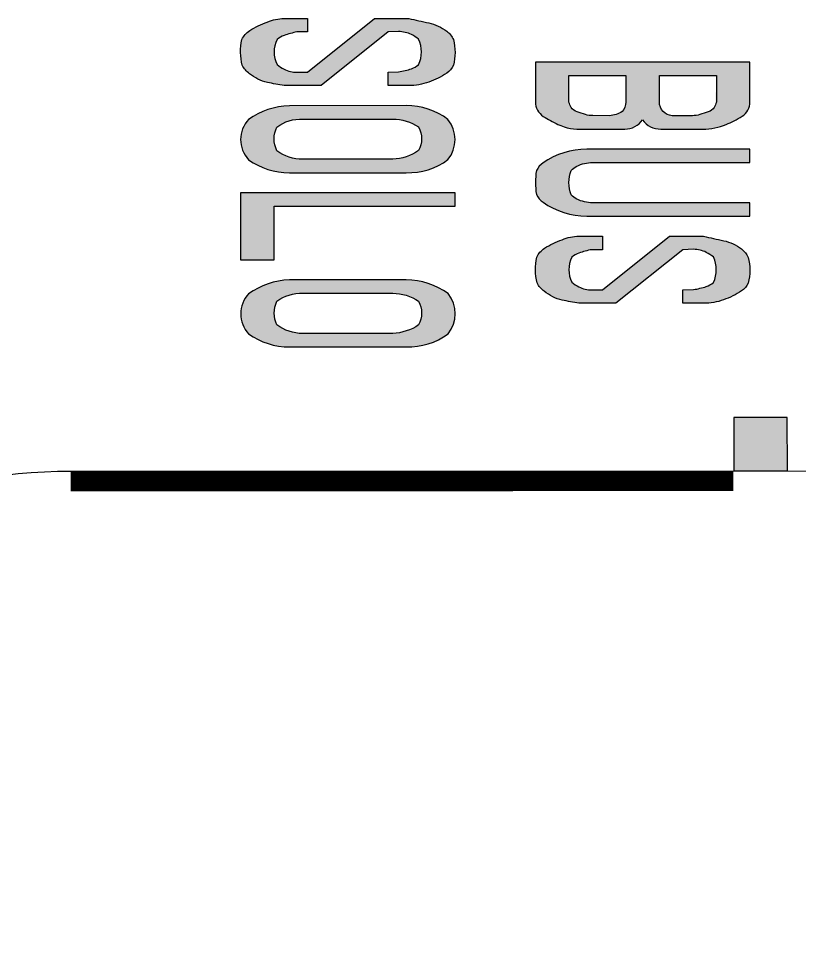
# Model space of a CAD drawing. Header units: metres. Extents: x 668617 to 675126, y 2286318 to 2293677.
# Drawn here: x 669292.21 to 669298.04, y 2287199.44 to 2287206.36 of the extents above; entities that cross this region are included whole.
import ezdxf

# ---------------------------------------------------------------- set-up
doc = ezdxf.new("R2010")
doc.units = ezdxf.units.M
doc.header["$MEASUREMENT"] = 0
for name, color, linetype in [('DMTG-B-CuadrosVerdes', 94, 'Continuous'), ('DMTG-PB-BANQUETAS', 251, 'Continuous'), ('DMTG-SH-LINEA GUARNICION', 40, 'Continuous'), ('DMTG-SH-SOLO BUS BICI', 252, 'Continuous')]:
    doc.layers.add(name, color=color, linetype=linetype)

# ---------------------------------------------------------------- blocks, each defined once
blk = doc.blocks.new('*U119')
h = blk.add_hatch(color=256)
h.dxf.hatch_style = 1
h.paths.add_polyline_path([(0, 0), (0.4, 0), (0.4, 0.4), (0, 0.4)])
blk.add_lwpolyline([(0, 0), (0.4, 0), (0.4, 0.4), (0, 0.4)], close=True)
blk = doc.blocks.new('*U227')
at = {"ltscale": 50}
h = blk.add_hatch(color=252, dxfattribs=at)
h.dxf.hatch_style = 1
h.paths.add_polyline_path([(-0.3996, 3.1348), (-0.3994, 3.4499, 0.097809), (-0.4335, 3.6228, 0.042141), (-0.4947, 3.7423, 0.264464), (-0.6011, 3.7998), (-0.8992, 3.8), (-0.9002, 2.2), (-0.602, 2.1998, 0.256564), (-0.495, 2.2586, 0.03217), (-0.4351, 2.3674, 0.128787), (-0.3999, 2.5587), (-0.3998, 2.8663, 0.244437), (-0.4691, 2.9998, 0.249678)])
h.paths.add_polyline_path([(-0.6018, 2.4498), (-0.8, 2.4499), (-0.7998, 2.8747), (-0.6016, 2.8746, -0.19223), (-0.5312, 2.8465, -0.139349), (-0.4998, 2.7534), (-0.4999, 2.6286, -0.078544), (-0.5087, 2.573, 0.007333), (-0.5278, 2.5114, -0.228893), (-0.57, 2.4623, -0.039059)], flags=16)
h.paths.add_polyline_path([(-0.6014, 3.1246), (-0.7996, 3.1247), (-0.7994, 3.5499), (-0.5991, 3.5436, -0.333446), (-0.5277, 3.4899, 0.007536), (-0.5082, 3.4265, -0.078544), (-0.4995, 3.3709), (-0.4996, 3.2341, -0.224977), (-0.5311, 3.1526, -0.19223)], flags=16)
h = blk.add_hatch(color=252, dxfattribs=at)
h.dxf.hatch_style = 1
h.paths.add_polyline_path([(0.0884, 2.2071, 0.131562), (0.1465, 2.2563, 0.154481), (0.2501, 2.5898), (0.2508, 3.7993), (0.1508, 3.7994), (0.1501, 2.6264, -0.114879), (0.1225, 2.5081, -0.084508), (0.0919, 2.4659, -0.17885), (-0.0919, 2.466, -0.081827), (-0.1228, 2.5083, -0.11348), (-0.1499, 2.6184), (-0.1492, 3.7996), (-0.2492, 3.7996), (-0.2499, 2.583, 0.152908), (-0.1479, 2.2564, 0.131562), (-0.0898, 2.2072, 0.086224)])
h = blk.add_hatch(color=252, dxfattribs=at)
h.dxf.hatch_style = 1
h.paths.add_polyline_path([(0.4893, 2.2674, 0.14273), (0.5561, 2.2091, 0.117054), (0.748, 2.2115, 0.062706), (0.7834, 2.2352, 0.155244), (0.8813, 2.4212, -0.000615), (0.9, 2.5239), (0.9002, 2.7989), (0.5006, 3.2992), (0.4982, 3.3622, -0.136419), (0.5203, 3.4742, -0.055818), (0.555, 3.5273, -0.229894), (0.7451, 3.5272, -0.087635), (0.775, 3.474, -0.053979), (0.7975, 3.3784), (0.8005, 3.299), (0.9005, 3.2989), (0.9006, 3.4541, 0.08527), (0.8749, 3.6037, 0.061318), (0.8086, 3.7369, 0.139149), (0.7498, 3.7874, 0.120716), (0.5578, 3.7875, 0.123167), (0.4951, 3.7371, 0.108528), (0.4336, 3.604, -0.000633), (0.4006, 3.4544), (0.4004, 3.1992), (0.8001, 2.699), (0.8001, 2.6196, -0.116922), (0.7774, 2.524, -0.055818), (0.7427, 2.4709, -0.23457), (0.5564, 2.471, -0.087635), (0.5265, 2.5241, -0.05345), (0.5001, 2.6198), (0.5001, 2.6992), (0.4001, 2.6992), (0.4, 2.5244, 0.101206), (0.4257, 2.3987, 0.059489)])
h = blk.add_hatch(color=252, dxfattribs=at)
h.dxf.hatch_style = 1
h.paths.add_polyline_path([(-1.192, 1.4048, -0.108528), (-1.1307, 1.5379, -0.123167), (-1.0679, 1.5884, -0.120716), (-0.876, 1.5884, -0.139149), (-0.8171, 1.5379, -0.061318), (-0.7507, 1.4048, -0.08527), (-0.725, 1.2551), (-0.725, 1.1), (-0.825, 1.1), (-0.828, 1.1794, 0.053979), (-0.8505, 1.275, 0.087635), (-0.8805, 1.3281, 0.229894), (-1.0707, 1.3281, 0.055818), (-1.1052, 1.275, 0.116922), (-1.1279, 1.1794), (-1.1249, 1.1), (-0.725, 0.6), (-0.725, 0.325, 0.000751), (-0.7478, 0.1995, -0.108528), (-0.8141, 0.0663, -0.123167), (-0.8768, 0.0125, -0.117054), (-1.0688, 0.01, -0.14273), (-1.1356, 0.0682, -0.059489), (-1.1993, 0.1995, -0.101206), (-1.225, 0.3252), (-1.225, 0.5), (-1.125, 0.5), (-1.125, 0.4206, 0.05345), (-1.0986, 0.325, 0.087635), (-1.0686, 0.2719, 0.23457), (-0.8823, 0.2719, 0.055818), (-0.8477, 0.325, 0.116922), (-0.825, 0.4206), (-0.825, 0.5), (-1.225, 1), (-1.225, 1.2551, 0.000633)])
h = blk.add_hatch(color=252, dxfattribs=at)
h.dxf.hatch_style = 1
edge = h.paths.add_edge_path()
edge.add_arc((-0.0514, 1.236), 0.5236, 143.51618, 180)
edge.add_line((-0.575, 1.236), (-0.575, 0.3641))
edge.add_arc((-0.0191, 0.3818), 0.5561, 181.82557, 215.41478)
edge.add_arc((-0.3223, 0.2191), 0.2191, 226.75468, 313.24532)
edge.add_arc((-0.6005, 0.364), 0.5255, 324.59139, 360)
edge.add_line((-0.075, 0.364), (-0.075, 1.236))
edge.add_arc((-0.5721, 1.2516), 0.4974, 358.19927, 396.4778)
edge.add_arc((-0.3223, 1.3599), 0.2401, 51.30043, 128.69957)
edge = h.paths.add_edge_path(flags=16)
edge.add_arc((-0.552, 1.1166), 0.3775, 2.74794, 34.0414, ccw=False)
edge.add_line((-0.175, 1.1347), (-0.175, 0.4631))
edge.add_arc((-0.497, 0.4631), 0.322, 323.35121, 360, ccw=False)
edge.add_arc((-0.3273, 0.4485), 0.1985, 243.49165, 296.50835, ccw=False)
edge.add_arc((-0.1767, 0.4497), 0.2987, 177.25186, 216.7924, ccw=False)
edge.add_line((-0.475, 0.4641), (-0.475, 1.1347))
edge.add_arc((-0.1298, 1.1347), 0.3451, 145.9586, 180, ccw=False)
edge.add_arc((-0.3276, 1.1628), 0.1872, 61.85292, 118.14708, ccw=False)
h = blk.add_hatch(color=252, dxfattribs=at)
h.dxf.hatch_style = 1
h.paths.add_polyline_path([(0.075, 1.6), (0.075, 0), (0.575, 0), (0.575, 0.25), (0.175, 0.25), (0.175, 1.6)])
h = blk.add_hatch(color=252, dxfattribs=at)
h.dxf.hatch_style = 1
edge = h.paths.add_edge_path()
edge.add_arc((1.2486, 1.236), 0.5236, 143.51618, 180)
edge.add_line((0.725, 1.236), (0.725, 0.3641))
edge.add_arc((1.2809, 0.3818), 0.5561, 181.82557, 215.41478)
edge.add_arc((0.9777, 0.2191), 0.2191, 226.75468, 313.24532)
edge.add_arc((0.6995, 0.364), 0.5255, 324.59139, 360)
edge.add_line((1.225, 0.364), (1.225, 1.236))
edge.add_arc((0.7279, 1.2516), 0.4974, 358.19927, 396.4778)
edge.add_arc((0.9777, 1.3599), 0.2401, 51.30043, 128.69957)
edge = h.paths.add_edge_path(flags=16)
edge.add_arc((0.748, 1.1166), 0.3775, 2.74794, 34.0414, ccw=False)
edge.add_line((1.125, 1.1347), (1.125, 0.4631))
edge.add_arc((0.803, 0.4631), 0.322, -36.64879, 0, ccw=False)
edge.add_arc((0.9727, 0.4485), 0.1985, 243.49165, 296.50835, ccw=False)
edge.add_arc((1.1233, 0.4497), 0.2987, 177.25186, 216.7924, ccw=False)
edge.add_line((0.825, 0.4641), (0.825, 1.1347))
edge.add_arc((1.1702, 1.1347), 0.3451, 145.9586, 180, ccw=False)
edge.add_arc((0.9724, 1.1628), 0.1872, 61.85292, 118.14708, ccw=False)
for points in [[(-0.6011, 3.7998), (-0.8992, 3.8), (-0.9002, 2.2), (-0.602, 2.1998, 0.256564), (-0.495, 2.2586, 0.03217), (-0.4351, 2.3674, 0.128787), (-0.3999, 2.5587), (-0.3998, 2.8663, 0.244437), (-0.4691, 2.9998, 0.249678), (-0.3996, 3.1348), (-0.3994, 3.4499, 0.09783), (-0.4335, 3.6229, 0.042131), (-0.4947, 3.7423, 0.264453), (-0.6011, 3.7998)], [(-0.0919, 2.466, -0.081827), (-0.1228, 2.5083, -0.121679), (-0.1499, 2.6266), (-0.1492, 3.7996), (-0.2492, 3.7996), (-0.2499, 2.583, 0.152908), (-0.1479, 2.2564, 0.131562), (-0.0898, 2.2072, 0.086224), (0.0884, 2.2071, 0.131562), (0.1465, 2.2563, 0.151335), (0.2501, 2.5827), (0.2508, 3.7993), (0.1508, 3.7994), (0.1501, 2.6264, -0.114879), (0.1225, 2.5081, -0.084508), (0.0919, 2.4659, -0.17885), (-0.0919, 2.466, -0.081827)], [(0.4004, 3.1992), (0.4006, 3.4544, 0.000633), (0.4336, 3.604, -0.108528), (0.4951, 3.7371, -0.123167), (0.5578, 3.7875, -0.120716), (0.7498, 3.7874, -0.139149), (0.8086, 3.7369, -0.061318), (0.8749, 3.6037, -0.08527), (0.9006, 3.4541), (0.9005, 3.2989), (0.8005, 3.299), (0.7975, 3.3784, 0.053979), (0.775, 3.474, 0.087635), (0.7451, 3.5272, 0.229894), (0.555, 3.5273, 0.055818), (0.5203, 3.4742, 0.116922), (0.4976, 3.3786), (0.5006, 3.2992), (0.9002, 2.7989), (0.9, 2.5239, 0.000751), (0.8771, 2.3984, -0.108528), (0.8108, 2.2653, -0.123167), (0.748, 2.2115, -0.117054), (0.5561, 2.2091, -0.142771), (0.4893, 2.2674, -0.059479), (0.4257, 2.3987, -0.101206), (0.4, 2.5244), (0.4001, 2.6992), (0.5001, 2.6992), (0.5001, 2.6198, 0.05345), (0.5265, 2.5241, 0.087635), (0.5564, 2.471, 0.23457), (0.7427, 2.4709, 0.055818), (0.7774, 2.524, 0.116922), (0.8001, 2.6196), (0.8001, 2.699), (0.4004, 3.1992)], [(-0.6014, 3.1246), (-0.7996, 3.1247), (-0.7994, 3.5499), (-0.6012, 3.5498, -0.049565), (-0.5612, 3.5331, -0.190435), (-0.5277, 3.4899, 0.007534), (-0.5082, 3.4265, -0.078544), (-0.4995, 3.3709), (-0.4996, 3.219, -0.186395), (-0.5311, 3.1526, -0.19223), (-0.6014, 3.1246)], [(-0.6018, 2.4498), (-0.8, 2.4499), (-0.7998, 2.8747), (-0.6016, 2.8746, -0.19223), (-0.5312, 2.8465, -0.139349), (-0.4998, 2.7534), (-0.4999, 2.6286, -0.078544), (-0.5087, 2.573, 0.007333), (-0.5278, 2.5114, -0.196613), (-0.5618, 2.4665, -0.049565), (-0.6018, 2.4498)], [(-0.8171, 1.5379, -0.061318), (-0.7507, 1.4048, -0.08527), (-0.725, 1.2551), (-0.725, 1.1), (-0.825, 1.1), (-0.828, 1.1794, 0.053979), (-0.8505, 1.275, 0.087635), (-0.8805, 1.3281, 0.229894), (-1.0707, 1.3281, 0.055818), (-1.1052, 1.275, 0.116922), (-1.1279, 1.1794), (-1.1249, 1.1), (-0.725, 0.6), (-0.725, 0.325, 0.000751), (-0.7478, 0.1995, -0.108528), (-0.8141, 0.0663, -0.123167), (-0.8768, 0.0125, -0.117054), (-1.0688, 0.01, -0.142771), (-1.1356, 0.0682, -0.059479), (-1.1993, 0.1995, -0.101206), (-1.225, 0.3252), (-1.225, 0.5), (-1.125, 0.5), (-1.125, 0.4206, 0.05345), (-1.0986, 0.325, 0.087635), (-1.0686, 0.2719, 0.23457), (-0.8823, 0.2719, 0.055818), (-0.8477, 0.325, 0.116922), (-0.825, 0.4206), (-0.825, 0.5), (-1.225, 1), (-1.225, 1.2551, 0.000633), (-1.192, 1.4048, -0.108528), (-1.1307, 1.5379, -0.123167), (-1.0679, 1.5884, -0.120716), (-0.876, 1.5884, -0.139149), (-0.8171, 1.5379, -0.061318)], [(-0.4724, 1.5473, 0.160549), (-0.575, 1.236), (-0.575, 0.3641, 0.147619), (-0.4724, 0.0595, 0.396386), (-0.1722, 0.0595, 0.15574), (-0.075, 0.364), (-0.075, 1.236, 0.168592), (-0.1722, 1.5473, 0.351171), (-0.4724, 1.5473, 0.160549)], [(0.8276, 1.5473, 0.160549), (0.725, 1.236), (0.725, 0.3641, 0.147619), (0.8276, 0.0595, 0.396386), (1.1278, 0.0595, 0.15574), (1.225, 0.364), (1.225, 1.236, 0.168592), (1.1278, 1.5473, 0.351171), (0.8276, 1.5473, 0.160549)], [(-0.2393, 1.3279, -0.137398), (-0.175, 1.1347), (-0.175, 0.4631, -0.161288), (-0.2387, 0.2709, -0.235546), (-0.4158, 0.2709, -0.174261), (-0.475, 0.4641), (-0.475, 1.1347, -0.149636), (-0.4158, 1.3279, -0.250692), (-0.2393, 1.3279, -0.137398)], [(1.0607, 1.3279, -0.137398), (1.125, 1.1347), (1.125, 0.4631, -0.161288), (1.0613, 0.2709, -0.235546), (0.8842, 0.2709, -0.174261), (0.825, 0.4641), (0.825, 1.1347, -0.149636), (0.8842, 1.3279, -0.250692), (1.0607, 1.3279, -0.137398)]]:
    blk.add_lwpolyline(points, format="xyb", close=True)
blk.add_lwpolyline([(0.075, 1.6), (0.075, 0), (0.575, 0), (0.575, 0.25), (0.175, 0.25), (0.175, 1.6), (0.075, 1.6)], close=True)

msp = doc.modelspace()

# ---------------------------------------------------------------- linework, layer by layer
at = {"layer": 'DMTG-PB-BANQUETAS', "flags": 128}
msp.add_lwpolyline([(669391.45626, 2287098.08425), (669391.32227, 2287097.40922), (669391.10843, 2287096.75478), (669390.81782, 2287096.13091), (669390.45549, 2287095.54556), (669390.02551, 2287095.00772), (669389.53493, 2287094.52533), (669388.98981, 2287094.10434), (669388.39819, 2287093.7517), (669387.76911, 2287093.47234), (669387.1116, 2287093.27018), (669386.43368, 2287093.14718), (669385.74636, 2287093.10626), (669385.05964, 2287093.14733), (669292.18179, 2287093.08572, -0.4157146), (669288.17918, 2287097.10355), (669288.18479, 2287098.36255), (669288.63365, 2287199.03021, -0.4154156), (669292.60399, 2287202.98605), (669362.20517, 2287203.00923), (669389.52832, 2287201.22939, -0.4204518), (669393.52877, 2287197.14572), (669391.45626, 2287098.08425)], format="xyb", dxfattribs=at)
at = {"layer": 'DMTG-SH-LINEA GUARNICION', "const_width": 0.15}
msp.add_lwpolyline([(669292.60402, 2287202.91105), (669297.54876, 2287202.91269)], dxfattribs=at)

# ---------------------------------------------------------------- block references
at = {"layer": 'DMTG-B-CuadrosVerdes', "rotation": 0.05205295219565874}
msp.add_blockref('*U119', (669297.55077, 2287202.98768), dxfattribs=at)
at = {"layer": 'DMTG-SH-SOLO BUS BICI', "rotation": 270.0194317446907}
msp.add_blockref('*U227', (669293.8713, 2287205.13838), dxfattribs=at)

doc.saveas('drawing.dxf')
